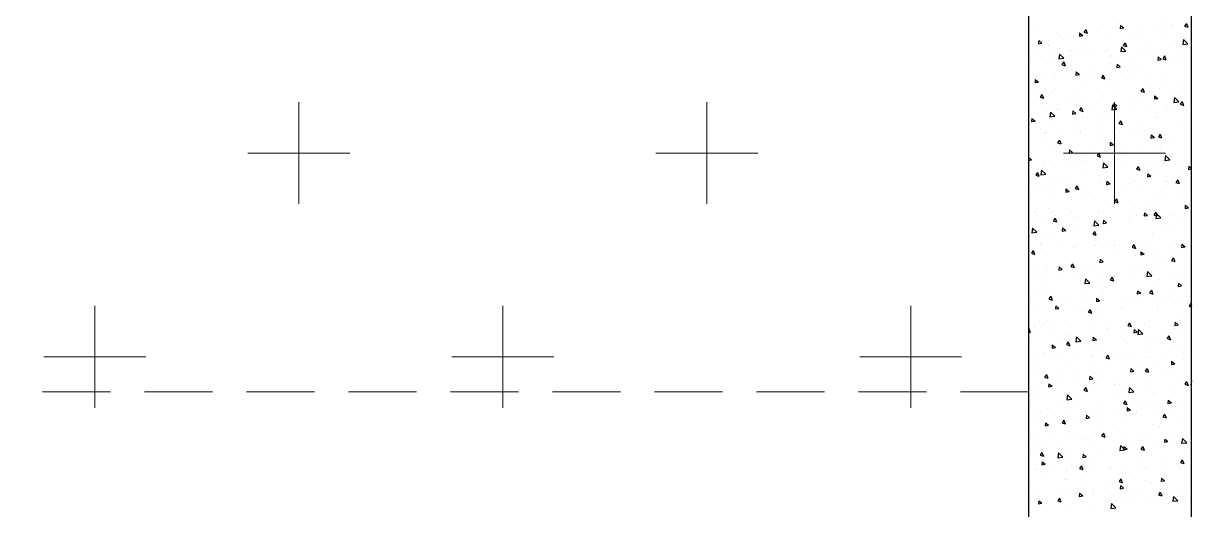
# Model space of a CAD drawing. Header units: millimetres. Extents: x 331487 to 517269, y 198509 to 399936.
# Drawn here: x 412747 to 414895, y 384062 to 384957 of the extents above; entities that cross this region are included whole.
import ezdxf

# ---------------------------------------------------------------- set-up
doc = ezdxf.new("R2010")
doc.units = ezdxf.units.MM
doc.header["$MEASUREMENT"] = 0
doc.linetypes.add('DASHED2', pattern=[0.375, 0.25, -0.125])
doc.layers.add('BEAM', color=1, linetype='Continuous', lineweight=5)
doc.layers.add('COLUMN', color=6, linetype='Continuous')

msp = doc.modelspace()

# ---------------------------------------------------------------- linework, layer by layer
at = {"layer": 'BEAM', "color": 253, "linetype": 'Continuous', "ltscale": 750}
for p, q in [((413253.6, 384624.5), (413253.6, 384812)), ((414003.6, 384624.5), (414003.6, 384812)), ((414753.6, 384624.5), (414753.6, 384812)), ((413159.8, 384718.2), (413347.3, 384718.2)), ((413909.8, 384718.2), (414097.3, 384718.2)), ((414659.8, 384718.2), (414847.3, 384718.2)), ((412878.6, 384279), (412878.6, 384437)), ((413628.6, 384279), (413628.6, 384437)), ((414378.6, 384279), (414378.6, 384437)), ((412784.8, 384343.2), (412972.3, 384343.2)), ((413534.8, 384343.2), (413722.3, 384343.2)), ((414284.8, 384343.2), (414472.3, 384343.2)), ((412878.6, 384249.5), (412878.6, 384279)), ((413628.6, 384249.5), (413628.6, 384279)), ((414378.6, 384249.5), (414378.6, 384279))]:
    msp.add_line(p, q, dxfattribs=at)
at = {"layer": 'BEAM', "linetype": 'DASHED2', "ltscale": 500}
msp.add_line((414595.1, 384279), (410400.1, 384279), dxfattribs=at)
at = {"layer": 'COLUMN'}
for p, q in [((414595.1, 386854), (414595.1, 383579)), ((414895.1, 383579), (414895.1, 386854))]:
    msp.add_line(p, q, dxfattribs=at)
at = {"layer": 'COLUMN', "color": 2, "linetype": 'Continuous'}
for p, q in [((414606.7, 384954.2), (414606.7, 384954.2)), ((414700.3, 384945.6), (414696.9, 384940.6)), ((414700.3, 384945.6), (414703, 384938.6)), ((414733.4, 384953.9), (414733.4, 384953.9)), ((414750.1, 384951.4), (414750.1, 384951.4)), ((414762.5, 384956), (414762.5, 384956)), ((414764.4, 384953.2), (414763.9, 384947.2)), ((414763.9, 384947.2), (414770.2, 384948.4)), ((414764.4, 384953.2), (414770.2, 384948.4)), ((414773.7, 384945.6), (414773.7, 384945.6)), ((414795.8, 384954.8), (414795.8, 384954.8)), ((414829.1, 384953.5), (414829.1, 384953.5)), ((414840.9, 384944.3), (414840.9, 384944.3)), ((414844.3, 384955.9), (414844.3, 384955.9)), ((414860, 384953.6), (414860, 384953.6)), ((414862.4, 384952.3), (414862.4, 384952.3)), ((414885.6, 384956.6), (414882.2, 384951.6)), ((414882.2, 384951.6), (414888.3, 384949.6)), ((414885.6, 384956.6), (414888.3, 384949.6)), ((414614, 384925.5), (414613.5, 384919.5)), ((414614, 384925.5), (414619.7, 384920.6)), ((414632.6, 384924.8), (414632.6, 384924.8)), ((414645.9, 384937.4), (414645.9, 384937.4)), ((414651.8, 384934.1), (414651.8, 384934.1)), ((414667, 384936.3), (414667, 384936.3)), ((414689.2, 384939.3), (414688.7, 384933.4)), ((414688.7, 384933.4), (414694.9, 384934.5)), ((414689.2, 384939.3), (414694.9, 384934.5)), ((414696.9, 384940.6), (414703, 384938.6)), ((414703.2, 384935.1), (414703.2, 384935.1)), ((414736.7, 384930.3), (414736.7, 384930.3)), ((414778.4, 384933.8), (414778.4, 384933.8)), ((414801.2, 384931.9), (414801.2, 384931.9)), ((414847.6, 384930.9), (414847.6, 384930.9)), ((414880.1, 384926.9), (414878.7, 384918)), ((414880.1, 384926.9), (414888.2, 384919.1)), ((414883.8, 384929.6), (414883.8, 384929.6)), ((414603.6, 384910.1), (414603.6, 384910.1)), ((414613.5, 384919.5), (414619.7, 384920.6)), ((414632.5, 384916.3), (414632.5, 384916.3)), ((414636.9, 384908.9), (414636.9, 384908.9)), ((414652.2, 384900.4), (414650.8, 384891.5)), ((414652.2, 384900.4), (414660.3, 384892.6)), ((414670.2, 384907.7), (414670.2, 384907.7)), ((414697, 384917.9), (414697, 384917.9)), ((414703.5, 384906.5), (414703.5, 384906.5)), ((414706.5, 384910), (414706.5, 384910)), ((414736.7, 384905.2), (414736.7, 384905.2)), ((414742.6, 384908.8), (414742.6, 384908.8)), ((414766.2, 384913.7), (414764.8, 384904.8)), ((414764.8, 384904.8), (414774.3, 384905.9)), ((414766.2, 384913.7), (414774.3, 384905.9)), ((414772.8, 384921.2), (414769.4, 384916.3)), ((414769.4, 384916.3), (414775.5, 384914.2)), ((414770, 384904), (414770, 384904)), ((414772.8, 384921.2), (414775.5, 384914.2)), ((414803.3, 384902.8), (414803.3, 384902.8)), ((414813.2, 384919.3), (414813.2, 384919.3)), ((414836.6, 384901.6), (414836.6, 384901.6)), ((414852, 384912), (414852, 384912)), ((414869.9, 384900.4), (414869.9, 384900.4)), ((414878.7, 384918), (414888.2, 384919.1)), ((414887.1, 384904.6), (414887.1, 384904.6)), ((414601.4, 384887.9), (414601.4, 384887.9)), ((414616.8, 384895.9), (414616.8, 384895.9)), ((414643.7, 384884), (414643.7, 384884)), ((414650.8, 384891.5), (414660.3, 384892.6)), ((414660, 384885.9), (414656.7, 384880.9)), ((414656.7, 384880.9), (414662.7, 384878.9)), ((414660, 384885.9), (414662.7, 384878.9)), ((414672, 384898.5), (414672, 384898.5)), ((414683.7, 384899.8), (414683.7, 384899.8)), ((414743.4, 384895.6), (414743.4, 384895.6)), ((414745.9, 384883.7), (414745.9, 384883.7)), ((414747.9, 384898), (414747.9, 384898)), ((414758.1, 384881.5), (414757.6, 384875.5)), ((414758.1, 384881.5), (414763.9, 384876.7)), ((414782.1, 384882.5), (414782.1, 384882.5)), ((414798.9, 384878.5), (414798.9, 384878.5)), ((414810.3, 384899.5), (414810.3, 384899.5)), ((414833.4, 384895.4), (414832.8, 384889.4)), ((414832.8, 384889.4), (414839.1, 384890.5)), ((414833.4, 384895.4), (414839.1, 384890.5)), ((414838.6, 384890.9), (414838.6, 384890.9)), ((414845.3, 384896.9), (414842, 384891.9)), ((414842, 384891.9), (414848, 384889.9)), ((414845.3, 384896.9), (414848, 384889.9)), ((414852.6, 384893), (414852.6, 384893)), ((414870, 384895.3), (414870, 384895.3)), ((414604.7, 384862.9), (414604.7, 384862.9)), ((414610.6, 384858.8), (414610.6, 384858.8)), ((414630.2, 384862.9), (414630.2, 384862.9)), ((414640.9, 384861.6), (414640.9, 384861.6)), ((414643.9, 384857.6), (414643.9, 384857.6)), ((414661.8, 384875.8), (414661.8, 384875.8)), ((414682.9, 384867.6), (414682.4, 384861.6)), ((414682.4, 384861.6), (414688.7, 384862.8)), ((414682.9, 384867.6), (414688.7, 384862.8)), ((414694.8, 384864.5), (414694.8, 384864.5)), ((414711.5, 384872.2), (414711.5, 384872.2)), ((414732.5, 384861.6), (414729.2, 384856.6)), ((414732.5, 384861.6), (414735.2, 384854.6)), ((414734.4, 384876.9), (414734.4, 384876.9)), ((414757.6, 384875.5), (414763.9, 384876.7)), ((414785.3, 384857.4), (414785.3, 384857.4)), ((414788.4, 384875.5), (414788.4, 384875.5)), ((414849.8, 384858.6), (414849.8, 384858.6)), ((414892.1, 384866.7), (414892.1, 384866.7)), ((414607.7, 384853.7), (414607.2, 384847.8)), ((414607.2, 384847.8), (414613.4, 384848.9)), ((414607.7, 384853.7), (414613.5, 384848.9)), ((414626.8, 384837.6), (414626.8, 384837.6)), ((414644.2, 384836.6), (414644.2, 384836.6)), ((414677.2, 384856.3), (414677.2, 384856.3)), ((414693.7, 384841.4), (414693.7, 384841.4)), ((414710.5, 384855.1), (414710.5, 384855.1)), ((414729.2, 384856.6), (414735.2, 384854.6)), ((414743.8, 384853.9), (414743.8, 384853.9)), ((414745.6, 384844.6), (414745.6, 384844.6)), ((414750.9, 384845.9), (414750.9, 384845.9)), ((414753.4, 384837.3), (414753.4, 384837.3)), ((414777.1, 384852.7), (414777.1, 384852.7)), ((414805.1, 384837.2), (414801.7, 384832.2)), ((414805.1, 384837.2), (414807.7, 384830.2)), ((414810.4, 384851.5), (414810.4, 384851.5)), ((414820.4, 384841.1), (414820.4, 384841.1)), ((414821.5, 384856.2), (414821.5, 384856.2)), ((414836.3, 384837.5), (414836.3, 384837.5)), ((414843.7, 384850.3), (414843.7, 384850.3)), ((414876.9, 384849), (414876.9, 384849)), ((414880, 384837), (414880, 384837)), ((414609.7, 384825), (414609.7, 384825)), ((414619.8, 384826.2), (414616.4, 384821.2)), ((414616.4, 384821.2), (414622.5, 384819.2)), ((414619.8, 384826.2), (414622.5, 384819.2)), ((414641.4, 384830.6), (414641.4, 384830.6)), ((414671.8, 384817.5), (414671.8, 384817.5)), ((414680.3, 384835.3), (414680.3, 384835.3)), ((414732.2, 384823.5), (414732.2, 384823.5)), ((414790.3, 384819.6), (414790.3, 384819.6)), ((414796.7, 384825.1), (414796.7, 384825.1)), ((414798.4, 384817.2), (414798.4, 384817.2)), ((414801.7, 384832.3), (414807.7, 384830.2)), ((414824.8, 384831.1), (414824.8, 384831.1)), ((414827.1, 384823.6), (414826.6, 384817.7)), ((414826.6, 384817.7), (414832.8, 384818.8)), ((414827.1, 384823.6), (414832.8, 384818.8)), ((414860.9, 384829.8), (414860.9, 384829.8)), ((414863.6, 384820.2), (414862.2, 384811.3)), ((414863.6, 384820.2), (414871.7, 384812.4)), ((414617, 384808.3), (414617, 384808.3)), ((414628, 384809.5), (414628, 384809.5)), ((414635.6, 384793.7), (414634.3, 384784.8)), ((414635.6, 384793.7), (414643.8, 384785.9)), ((414649.2, 384798.7), (414649.2, 384798.7)), ((414650.3, 384807), (414650.3, 384807)), ((414676.7, 384795.9), (414676.1, 384789.9)), ((414676.7, 384795.9), (414682.4, 384791.1)), ((414683.6, 384810.3), (414683.6, 384810.3)), ((414683.6, 384805.8), (414683.6, 384805.8)), ((414692.3, 384801.9), (414688.9, 384796.9)), ((414688.9, 384796.9), (414695, 384794.9)), ((414692.3, 384801.9), (414695, 384794.9)), ((414692.5, 384811.1), (414692.5, 384811.1)), ((414716.9, 384804.6), (414716.9, 384804.6)), ((414719.8, 384809), (414719.8, 384809)), ((414749.6, 384806.9), (414748.2, 384798)), ((414748.2, 384798), (414757.7, 384799.1)), ((414749.6, 384806.9), (414757.7, 384799.1)), ((414750.2, 384803.4), (414750.2, 384803.4)), ((414751.9, 384809.8), (414751.3, 384803.8)), ((414751.3, 384803.8), (414757.6, 384804.9)), ((414751.9, 384809.8), (414757.6, 384804.9)), ((414783.5, 384802.2), (414783.5, 384802.2)), ((414816.8, 384801), (414816.8, 384801)), ((414829.8, 384793.2), (414829.8, 384793.2)), ((414847.5, 384805.2), (414847.5, 384805.2)), ((414850.1, 384799.7), (414850.1, 384799.7)), ((414862.2, 384811.3), (414871.7, 384812.4)), ((414864.2, 384804.8), (414864.2, 384804.8)), ((414877.6, 384812.9), (414874.2, 384807.9)), ((414874.2, 384807.9), (414880.3, 384805.9)), ((414877.6, 384812.9), (414880.3, 384805.9)), ((414883.3, 384798.5), (414883.3, 384798.5)), ((414601.4, 384782), (414600.9, 384776)), ((414600.9, 384776), (414607.2, 384777.2)), ((414601.4, 384782), (414607.2, 384777.2)), ((414634.3, 384784.8), (414643.8, 384785.9)), ((414636.8, 384779.3), (414636.8, 384779.3)), ((414639.2, 384777.2), (414639.2, 384777.2)), ((414676.1, 384789.9), (414682.4, 384791.1)), ((414688.6, 384772.4), (414688.6, 384772.4)), ((414703.7, 384783.1), (414703.7, 384783.1)), ((414723.1, 384784), (414723.1, 384784)), ((414743.3, 384791.2), (414743.3, 384791.2)), ((414759.2, 384782.7), (414759.2, 384782.7)), ((414764.8, 384777.5), (414761.4, 384772.6)), ((414761.4, 384772.6), (414767.5, 384770.5)), ((414763.4, 384779), (414763.4, 384779)), ((414764.8, 384777.5), (414767.5, 384770.5)), ((414794.4, 384771.8), (414794.4, 384771.8)), ((414830.4, 384782.8), (414830.4, 384782.8)), ((414834.1, 384784.2), (414834.1, 384784.2)), ((414890, 384778.7), (414890, 384778.7)), ((414618, 384761.9), (414618, 384761.9)), ((414624.5, 384756.3), (414624.5, 384756.3)), ((414625.7, 384756.1), (414625.7, 384756.1)), ((414657.8, 384755.1), (414657.8, 384755.1)), ((414681.8, 384759.2), (414681.8, 384759.2)), ((414690.3, 384757.7), (414690.3, 384757.7)), ((414691.1, 384753.9), (414691.1, 384753.9)), ((414724.4, 384752.7), (414724.4, 384752.7)), ((414729.9, 384770.1), (414729.9, 384770.1)), ((414757.7, 384751.5), (414757.7, 384751.5)), ((414762.5, 384757.7), (414762.5, 384757.7)), ((414791, 384750.2), (414791, 384750.2)), ((414798.6, 384756.4), (414798.6, 384756.4)), ((414808.4, 384758.9), (414808.4, 384758.9)), ((414820.8, 384751.9), (414820.3, 384745.9)), ((414820.8, 384751.9), (414826.6, 384747.1)), ((414837.3, 384753.2), (414834, 384748.2)), ((414837.3, 384753.2), (414840, 384746.2)), ((414845.3, 384751.9), (414845.3, 384751.9)), ((414869.2, 384766.9), (414869.2, 384766.9)), ((414621.3, 384736.8), (414621.3, 384736.8)), ((414652, 384742.2), (414648.7, 384737.2)), ((414648.7, 384737.2), (414654.7, 384735.2)), ((414652, 384742.2), (414654.7, 384735.2)), ((414657.5, 384735.6), (414657.5, 384735.6)), ((414728, 384746.1), (414728, 384746.1)), ((414741.1, 384737.8), (414741.1, 384737.8)), ((414745.6, 384738), (414745.1, 384732.1)), ((414745.1, 384732.1), (414751.3, 384733.2)), ((414745.6, 384738), (414751.3, 384733.2)), ((414801.9, 384731.4), (414801.9, 384731.4)), ((414820.3, 384745.9), (414826.6, 384747.1)), ((414824.3, 384749), (414824.3, 384749)), ((414831.8, 384730.8), (414831.8, 384730.8)), ((414834, 384748.2), (414840, 384746.2)), ((414838.1, 384730.1), (414838.1, 384730.1)), ((414857.6, 384747.8), (414857.6, 384747.8)), ((414890.8, 384746.6), (414890.8, 384746.6)), ((414595.2, 384710.3), (414595.1, 384710)), ((414595.2, 384710.3), (414600.9, 384705.5)), ((414636.9, 384723.8), (414636.9, 384723.8)), ((414646.8, 384721), (414646.8, 384721)), ((414660.8, 384710.5), (414660.8, 384710.5)), ((414669.8, 384718.2), (414676.1, 384719.3)), ((414670.4, 384724.2), (414669.9, 384718.2)), ((414670.4, 384724.2), (414676.1, 384719.3)), ((414696.9, 384709.3), (414696.9, 384709.3)), ((414713.8, 384724.8), (414713.8, 384724.8)), ((414724.5, 384717.8), (414721.2, 384712.9)), ((414721.2, 384712.9), (414727.2, 384710.8)), ((414724.5, 384717.8), (414727.2, 384710.8)), ((414727.7, 384716.8), (414727.7, 384716.8)), ((414767.5, 384719.8), (414767.5, 384719.8)), ((414773.4, 384720.7), (414773.4, 384720.7)), ((414792.2, 384718.4), (414792.2, 384718.4)), ((414840.4, 384724.5), (414840.4, 384724.5)), ((414847, 384713.5), (414845.6, 384704.6)), ((414847, 384713.5), (414855.1, 384705.7)), ((414595.1, 384704.4), (414600.9, 384705.5)), ((414598.3, 384706.2), (414598.3, 384706.2)), ((414619.1, 384687), (414617.7, 384678.1)), ((414619.1, 384687), (414627.2, 384679.2)), ((414623.5, 384702.7), (414623.5, 384702.7)), ((414626.3, 384699), (414626.3, 384699)), ((414631.6, 384705), (414631.6, 384705)), ((414664.9, 384703.8), (414664.9, 384703.8)), ((414688, 384704.4), (414688, 384704.4)), ((414691.8, 384700.8), (414691.8, 384700.8)), ((414698.1, 384702.5), (414698.1, 384702.5)), ((414731.4, 384701.3), (414731.4, 384701.3)), ((414733.1, 384700.2), (414731.7, 384691.3)), ((414731.7, 384691.3), (414741.2, 384692.4)), ((414733.1, 384700.2), (414741.2, 384692.4)), ((414764.7, 384700.1), (414764.7, 384700.1)), ((414797, 384693.5), (414793.7, 384688.5)), ((414793.7, 384688.5), (414799.7, 384686.5)), ((414797, 384693.5), (414799.7, 384686.5)), ((414798, 384698.9), (414798, 384698.9)), ((414806.9, 384693.5), (414806.9, 384693.5)), ((414818.4, 384700.5), (414818.4, 384700.5)), ((414831.3, 384697.7), (414831.3, 384697.7)), ((414841.4, 384705.1), (414841.4, 384705.1)), ((414843, 384698.5), (414843, 384698.5)), ((414845.6, 384704.6), (414855.1, 384705.7)), ((414864.6, 384696.5), (414864.6, 384696.5)), ((414877.5, 384703.8), (414877.5, 384703.8)), ((414889.8, 384694.1), (414889.2, 384688.1)), ((414889.2, 384688.1), (414895.1, 384689.2)), ((414889.8, 384694.1), (414895.1, 384689.5)), ((414597.1, 384666.8), (414597.1, 384666.8)), ((414611.8, 384682.5), (414608.4, 384677.5)), ((414608.4, 384677.5), (414614.4, 384675.5)), ((414611.8, 384682.5), (414614.4, 384675.5)), ((414617.7, 384678.1), (414627.2, 384679.2)), ((414634.6, 384670.5), (414634.6, 384670.5)), ((414665.8, 384672.7), (414665.8, 384672.7)), ((414700.2, 384684.2), (414700.2, 384684.2)), ((414723.8, 384666.5), (414723.8, 384666.5)), ((414736.4, 384682.9), (414736.4, 384682.9)), ((414738.8, 384684.5), (414738.8, 384684.5)), ((414739.3, 384666.3), (414738.8, 384660.3)), ((414739.3, 384666.3), (414745.1, 384661.5)), ((414789.9, 384665), (414789.9, 384665)), ((414814.5, 384680.2), (414814, 384674.2)), ((414814, 384674.2), (414820.3, 384675.4)), ((414814.5, 384680.2), (414820.3, 384675.4)), ((414829.6, 384677.4), (414829.6, 384677.4)), ((414846.4, 384667.2), (414846.4, 384667.2)), ((414850.4, 384666.2), (414850.4, 384666.2)), ((414869.6, 384669.2), (414866.2, 384664.2)), ((414866.2, 384664.2), (414872.2, 384662.2)), ((414869.6, 384669.2), (414872.2, 384662.2)), ((414880.8, 384678.7), (414880.8, 384678.7)), ((414894.1, 384679), (414894.1, 384679)), ((414595.2, 384662.1), (414595.2, 384662.1)), ((414604.7, 384655.7), (414604.7, 384655.7)), ((414621.2, 384649.4), (414621.2, 384649.4)), ((414638, 384654.5), (414638, 384654.5)), ((414656.8, 384662.6), (414656.8, 384662.6)), ((414664.1, 384652.4), (414663.6, 384646.5)), ((414663.6, 384646.5), (414669.8, 384647.6)), ((414664.1, 384652.4), (414669.8, 384647.6)), ((414671.3, 384653.2), (414671.3, 384653.2)), ((414684.3, 384658.2), (414680.9, 384653.2)), ((414680.9, 384653.2), (414687, 384651.2)), ((414684.3, 384658.2), (414687, 384651.2)), ((414685.7, 384651), (414685.7, 384651)), ((414701.8, 384642.5), (414701.8, 384642.5)), ((414704.5, 384652), (414704.5, 384652)), ((414705.2, 384646.3), (414705.2, 384646.3)), ((414725.4, 384663.4), (414725.4, 384663.4)), ((414737.8, 384650.8), (414737.8, 384650.8)), ((414738.8, 384660.3), (414745.1, 384661.5)), ((414739.7, 384657.9), (414739.7, 384657.9)), ((414771.1, 384649.6), (414771.1, 384649.6)), ((414775.8, 384656.6), (414775.8, 384656.6)), ((414783.4, 384662.3), (414783.4, 384662.3)), ((414804.4, 384648.4), (414804.4, 384648.4)), ((414828.4, 384642.2), (414828.4, 384642.2)), ((414837.7, 384647.2), (414837.7, 384647.2)), ((414840.8, 384645.1), (414840.8, 384645.1)), ((414871, 384646), (414871, 384646)), ((414598.5, 384637.1), (414598.5, 384637.1)), ((414634.6, 384635.8), (414634.6, 384635.8)), ((414736.6, 384631.1), (414736.6, 384631.1)), ((414756.8, 384633.8), (414753.4, 384628.8)), ((414753.4, 384628.8), (414759.5, 384626.8)), ((414756.8, 384633.8), (414759.5, 384626.8)), ((414779.1, 384631.6), (414779.1, 384631.6)), ((414815.2, 384630.3), (414815.2, 384630.3)), ((414827.3, 384624), (414827.3, 384624)), ((414883.5, 384622.3), (414883, 384616.4)), ((414883.5, 384622.3), (414889.2, 384617.5)), ((414885.8, 384640.9), (414885.8, 384640.9)), ((414891.9, 384625.6), (414891.9, 384625.6)), ((414603.5, 384599.2), (414603.5, 384599.2)), ((414607.1, 384608.5), (414607.1, 384608.5)), ((414612.2, 384603.7), (414612.2, 384603.7)), ((414632.4, 384617.1), (414632.4, 384617.1)), ((414637.9, 384610.8), (414637.9, 384610.8)), ((414645.5, 384602.5), (414645.5, 384602.5)), ((414666.8, 384604.3), (414666.8, 384604.3)), ((414674.1, 384609.5), (414674.1, 384609.5)), ((414678.8, 384601.3), (414678.8, 384601.3)), ((414712, 384600.1), (414712, 384600.1)), ((414723.1, 384610), (414723.1, 384610)), ((414733.8, 384608.2), (414733.8, 384608.2)), ((414744.6, 384620), (414744.6, 384620)), ((414787.7, 384611.6), (414787.7, 384611.6)), ((414793.4, 384604), (414793.4, 384604)), ((414808.3, 384608.5), (414807.7, 384602.5)), ((414807.7, 384602.5), (414814, 384603.6)), ((414808.3, 384608.5), (414814, 384603.6)), ((414818.5, 384605.3), (414818.5, 384605.3)), ((414829.3, 384609.5), (414825.9, 384604.5)), ((414825.9, 384604.5), (414832, 384602.5)), ((414830.5, 384606.7), (414829.1, 384597.8)), ((414829.3, 384609.5), (414832, 384602.5)), ((414830.5, 384606.7), (414838.6, 384599)), ((414854.7, 384604), (414854.7, 384604)), ((414860.4, 384607.9), (414860.4, 384607.9)), ((414883, 384616.4), (414889.2, 384617.5)), ((414602.5, 384580.2), (414601.2, 384571.3)), ((414602.5, 384580.2), (414610.7, 384572.4)), ((414619, 384596), (414619, 384596)), ((414644, 384598.5), (414640.7, 384593.5)), ((414640.7, 384593.5), (414646.7, 384591.5)), ((414644, 384598.5), (414646.7, 384591.5)), ((414657.8, 384580.7), (414657.3, 384574.7)), ((414657.8, 384580.7), (414663.6, 384575.9)), ((414677.4, 384584.5), (414677.4, 384584.5)), ((414683.5, 384597.6), (414683.5, 384597.6)), ((414711.8, 384584.2), (414711.8, 384584.2)), ((414713.5, 384583.2), (414713.5, 384583.2)), ((414716.5, 384593.5), (414715.1, 384584.6)), ((414715.1, 384584.6), (414724.6, 384585.7)), ((414716.5, 384593.5), (414724.6, 384585.7)), ((414733, 384594.6), (414732.5, 384588.6)), ((414732.5, 384588.6), (414738.8, 384589.8)), ((414733, 384594.6), (414738.8, 384589.8)), ((414734.3, 384577.7), (414734.3, 384577.7)), ((414745.3, 384598.9), (414745.3, 384598.9)), ((414778.6, 384597.7), (414778.6, 384597.7)), ((414784.1, 384593.7), (414784.1, 384593.7)), ((414811.9, 384596.4), (414811.9, 384596.4)), ((414829.1, 384597.8), (414838.6, 384599)), ((414838.4, 384583.9), (414838.4, 384583.9)), ((414838.5, 384591.7), (414838.5, 384591.7)), ((414845.2, 384595.2), (414845.2, 384595.2)), ((414858, 384579), (414858, 384579)), ((414878.5, 384594), (414878.5, 384594)), ((414894.1, 384577.7), (414894.1, 384577.7)), ((414601.2, 384571.3), (414610.7, 384572.4)), ((414630.1, 384563.7), (414630.1, 384563.7)), ((414642.9, 384572.9), (414642.9, 384572.9)), ((414657.3, 384574.7), (414663.6, 384575.9)), ((414716.5, 384574.1), (414713.2, 384569.2)), ((414713.2, 384569.2), (414719.2, 384567.1)), ((414716.5, 384574.1), (414719.2, 384567.1)), ((414716.8, 384558.2), (414716.8, 384558.2)), ((414720.9, 384556.6), (414720.9, 384556.6)), ((414753, 384556.9), (414753, 384556.9)), ((414785.4, 384558.2), (414785.4, 384558.2)), ((414823.5, 384567.4), (414823.5, 384567.4)), ((414825.1, 384570.6), (414825.1, 384570.6)), ((414889.6, 384572.2), (414889.6, 384572.2)), ((414603.7, 384538.8), (414600.4, 384533.8)), ((414603.7, 384538.8), (414606.4, 384531.8)), ((414611.8, 384536.1), (414611.8, 384536.1)), ((414616.7, 384542.6), (414616.7, 384542.6)), ((414617.2, 384550.1), (414617.2, 384550.1)), ((414619.2, 384552.4), (414619.2, 384552.4)), ((414652.5, 384551.2), (414652.5, 384551.2)), ((414676.8, 384546), (414676.8, 384546)), ((414681.2, 384544.2), (414681.2, 384544.2)), ((414682.4, 384546.6), (414682.4, 384546.6)), ((414685.8, 384550), (414685.8, 384550)), ((414719.1, 384548.7), (414719.1, 384548.7)), ((414743.8, 384549.8), (414743.8, 384549.8)), ((414752.4, 384547.5), (414752.4, 384547.5)), ((414789, 384549.8), (414785.7, 384544.8)), ((414785.7, 384546.3), (414785.7, 384546.3)), ((414785.7, 384544.8), (414791.7, 384542.8)), ((414789, 384549.8), (414791.7, 384542.8)), ((414802, 384536.7), (414801.5, 384530.7)), ((414802, 384536.7), (414807.7, 384531.9)), ((414803.4, 384545.7), (414803.4, 384545.7)), ((414819, 384545.1), (414819, 384545.1)), ((414836.2, 384538.3), (414836.2, 384538.3)), ((414852.2, 384543.9), (414852.2, 384543.9)), ((414863, 384541.1), (414863, 384541.1)), ((414870.4, 384549.5), (414870.4, 384549.5)), ((414877.2, 384550.6), (414876.7, 384544.6)), ((414876.7, 384544.6), (414882.9, 384545.8)), ((414877.2, 384550.6), (414883, 384545.8)), ((414885.5, 384542.7), (414885.5, 384542.7)), ((414595.2, 384526.2), (414595.2, 384526.2)), ((414600.4, 384533.8), (414606.4, 384531.8)), ((414676.3, 384514.4), (414672.9, 384509.5)), ((414676.3, 384514.4), (414678.9, 384507.4)), ((414721.8, 384525.9), (414721.8, 384525.9)), ((414721.8, 384520.3), (414721.8, 384520.3)), ((414726.8, 384522.9), (414726.2, 384516.9)), ((414726.2, 384516.9), (414732.5, 384518)), ((414726.8, 384522.9), (414732.5, 384518)), ((414732.1, 384524.3), (414732.1, 384524.3)), ((414756.3, 384531.9), (414756.3, 384531.9)), ((414792.4, 384530.6), (414792.4, 384530.6)), ((414801.5, 384530.8), (414807.7, 384531.9)), ((414822.8, 384517.2), (414822.8, 384517.2)), ((414848.5, 384525.6), (414848.5, 384525.6)), ((414861.6, 384525.5), (414858.2, 384520.5)), ((414858.2, 384520.5), (414864.2, 384518.5)), ((414861.6, 384525.5), (414864.2, 384518.5)), ((414887.3, 384518.9), (414887.3, 384518.9)), ((414615.1, 384511), (414615.1, 384511)), ((414625.6, 384501.9), (414625.6, 384501.9)), ((414627.2, 384491.8), (414627.2, 384491.8)), ((414627.9, 384510.3), (414627.9, 384510.3)), ((414651.6, 384509), (414651, 384503)), ((414651, 384503), (414657.3, 384504.2)), ((414651.2, 384509.7), (414651.2, 384509.7)), ((414651.6, 384509), (414657.3, 384504.2)), ((414658.9, 384500.7), (414658.9, 384500.7)), ((414672.9, 384509.5), (414678.9, 384507.4)), ((414692.2, 384499.5), (414692.2, 384499.5)), ((414718.6, 384503.2), (414718.6, 384503.2)), ((414725.5, 384498.2), (414725.5, 384498.2)), ((414758.8, 384497), (414758.8, 384497)), ((414761.2, 384494), (414761.2, 384494)), ((414783.2, 384504.8), (414783.2, 384504.8)), ((414792.1, 384495.8), (414792.1, 384495.8)), ((414795.7, 384505.5), (414795.7, 384505.5)), ((414813.9, 384500), (414812.5, 384491.1)), ((414812.5, 384491.1), (414822, 384492.2)), ((414813.9, 384500), (414822, 384492.2)), ((414825.4, 384494.6), (414825.4, 384494.6)), ((414831.8, 384504.3), (414831.8, 384504.3)), ((414858.6, 384493.4), (414858.6, 384493.4)), ((414891.9, 384492.2), (414891.9, 384492.2)), ((414614.4, 384489.2), (414614.4, 384489.2)), ((414620.1, 384473.1), (414620.1, 384473.1)), ((414654.5, 384484.7), (414654.5, 384484.7)), ((414679, 384490.8), (414679, 384490.8)), ((414686.8, 384487.7), (414686.8, 384487.7)), ((414690.7, 384483.4), (414690.7, 384483.4)), ((414700, 384486.8), (414698.6, 384477.9)), ((414698.6, 384477.9), (414708.1, 384479)), ((414700, 384486.8), (414708.1, 384479)), ((414729.8, 384470.9), (414729.8, 384470.9)), ((414748.8, 384490.1), (414745.4, 384485.1)), ((414745.4, 384485.1), (414751.5, 384483.1)), ((414748.8, 384490.1), (414751.5, 384483.1)), ((414753.8, 384491.5), (414753.8, 384491.5)), ((414813.5, 384487.4), (414813.5, 384487.4)), ((414834, 384484.9), (414834, 384484.9)), ((414835.1, 384479.2), (414835.1, 384479.2)), ((414870.9, 384478.9), (414870.4, 384472.9)), ((414870.4, 384472.9), (414876.7, 384474.1)), ((414870.9, 384478.9), (414876.7, 384474.1)), ((414871.3, 384478), (414871.3, 384478)), ((414880.4, 384491.2), (414880.4, 384491.2)), ((414599.8, 384451.2), (414599.8, 384451.2)), ((414605.2, 384467.9), (414605.2, 384467.9)), ((414625.6, 384456.9), (414625.6, 384456.9)), ((414636, 384454.7), (414632.6, 384449.8)), ((414632.6, 384449.8), (414638.7, 384447.7)), ((414633.1, 384449.9), (414633.1, 384449.9)), ((414636, 384454.7), (414638.7, 384447.7)), ((414694, 384458.4), (414694, 384458.4)), ((414716.4, 384449.9), (414716.4, 384449.9)), ((414720.5, 384451.1), (414720, 384445.1)), ((414720.5, 384451.1), (414726.2, 384446.3)), ((414730.1, 384457.1), (414730.1, 384457.1)), ((414731.8, 384467.6), (414731.8, 384467.6)), ((414780.9, 384451.5), (414780.9, 384451.5)), ((414795.7, 384465), (414795.2, 384459)), ((414795.2, 384459), (414801.5, 384460.2)), ((414795.7, 384465), (414801.5, 384460.2)), ((414800.7, 384467.7), (414800.7, 384467.7)), ((414821.3, 384465.8), (414817.9, 384460.8)), ((414817.9, 384460.8), (414824, 384458.8)), ((414820.6, 384463.9), (414820.6, 384463.9)), ((414821.3, 384465.8), (414824, 384458.8)), ((414858.5, 384467.3), (414858.5, 384467.3)), ((414874.6, 384452.9), (414874.6, 384452.9)), ((414885.1, 384465.5), (414885.1, 384465.5)), ((414612.2, 384435.8), (414612.2, 384435.8)), ((414637.2, 384433.5), (414637.2, 384433.5)), ((414644.7, 384431.3), (414651, 384432.4)), ((414645.3, 384437.2), (414644.8, 384431.3)), ((414645.3, 384437.2), (414651, 384432.4)), ((414659.5, 384446.8), (414659.5, 384446.8)), ((414666.4, 384448.7), (414666.4, 384448.7)), ((414676.7, 384437.4), (414676.7, 384437.4)), ((414696.8, 384429.4), (414696.8, 384429.4)), ((414699.7, 384447.5), (414699.7, 384447.5)), ((414708.5, 384430.4), (414705.2, 384425.4)), ((414708.5, 384430.4), (414711.2, 384423.4)), ((414720, 384445.1), (414726.2, 384446.3)), ((414733, 384446.3), (414733, 384446.3)), ((414733.4, 384432.1), (414733.4, 384432.1)), ((414763.8, 384433.2), (414763.8, 384433.2)), ((414766.3, 384445.1), (414766.3, 384445.1)), ((414769.6, 384430.8), (414769.6, 384430.8)), ((414799.6, 384443.9), (414799.6, 384443.9)), ((414823.5, 384429.1), (414823.5, 384429.1)), ((414831.7, 384431.6), (414831.7, 384431.6)), ((414832.9, 384442.7), (414832.9, 384442.7)), ((414840.1, 384441.4), (414840.1, 384441.4)), ((414866.1, 384441.4), (414866.1, 384441.4)), ((414890.4, 384436.5), (414895.1, 384434.9)), ((414890.4, 384432.9), (414890.4, 384432.9)), ((414893.8, 384441.4), (414890.5, 384436.5)), ((414893.8, 384441.4), (414895.1, 384438)), ((414615.2, 384409.5), (414615.2, 384409.5)), ((414628.4, 384410), (414628.4, 384410)), ((414699, 384420.5), (414699, 384420.5)), ((414705.2, 384425.4), (414711.2, 384423.4)), ((414727.6, 384417.6), (414727.6, 384417.6)), ((414741.8, 384409.2), (414741.8, 384409.2)), ((414772.8, 384405.8), (414772.8, 384405.8)), ((414781, 384406.1), (414777.7, 384401.1)), ((414781, 384406.1), (414783.7, 384399.1)), ((414818.3, 384410.5), (414818.3, 384410.5)), ((414864.7, 384407.1), (414864.1, 384401.2)), ((414864.7, 384407.1), (414870.4, 384402.3)), ((414868.5, 384408.9), (414868.5, 384408.9)), ((414879.6, 384415.1), (414879.6, 384415.1)), ((414882.8, 384412.1), (414882.8, 384412.1)), ((414595.7, 384395.1), (414595.1, 384394.2)), ((414595.1, 384389.2), (414598.4, 384388.1)), ((414595.7, 384395.1), (414598.4, 384388.1)), ((414606.9, 384399.8), (414606.9, 384399.8)), ((414623.4, 384403.5), (414623.4, 384403.5)), ((414631.7, 384385), (414631.7, 384385)), ((414640.2, 384398.6), (414640.2, 384398.6)), ((414673.4, 384397.4), (414673.4, 384397.4)), ((414706.7, 384396.2), (414706.7, 384396.2)), ((414714.1, 384396.5), (414714.1, 384396.5)), ((414738.4, 384394.2), (414738.4, 384394.2)), ((414740, 384395), (414740, 384395)), ((414773.3, 384393.7), (414773.3, 384393.7)), ((414777.7, 384401.1), (414783.7, 384399.1)), ((414778.7, 384398.1), (414778.7, 384398.1)), ((414789.4, 384393.3), (414788.9, 384387.3)), ((414788.9, 384387.3), (414795.2, 384388.5)), ((414789.4, 384393.3), (414795.2, 384388.5)), ((414797.4, 384393.3), (414796, 384384.4)), ((414796, 384384.4), (414805.5, 384385.5)), ((414797.4, 384393.3), (414805.5, 384385.5)), ((414806.6, 384392.5), (414806.6, 384392.5)), ((414809, 384404.5), (414809, 384404.5)), ((414839.9, 384391.3), (414839.9, 384391.3)), ((414864.1, 384401.2), (414870.4, 384402.3)), ((414873.2, 384390.1), (414873.2, 384390.1)), ((414597.2, 384373.4), (414597.2, 384373.4)), ((414609.9, 384382.5), (414609.9, 384382.5)), ((414639, 384365.5), (414638.5, 384359.5)), ((414639, 384365.5), (414644.7, 384360.7)), ((414647.2, 384375.2), (414647.2, 384375.2)), ((414668.3, 384370.7), (414664.9, 384365.8)), ((414664.9, 384365.8), (414670.9, 384363.7)), ((414667.8, 384383.7), (414667.8, 384383.7)), ((414668.3, 384370.7), (414670.9, 384363.7)), ((414674.5, 384384.1), (414674.5, 384384.1)), ((414683.4, 384380), (414682, 384371.1)), ((414682, 384371.1), (414691.5, 384372.2)), ((414683.4, 384380), (414691.5, 384372.3)), ((414706.9, 384371.1), (414706.9, 384371.1)), ((414714.2, 384379.4), (414713.7, 384373.4)), ((414713.7, 384373.4), (414720, 384374.6)), ((414714.2, 384379.4), (414720, 384374.6)), ((414725.3, 384364.2), (414725.3, 384364.2)), ((414773.8, 384374.9), (414773.8, 384374.9)), ((414777.8, 384367.9), (414777.8, 384367.9)), ((414812.3, 384379.5), (414812.3, 384379.5)), ((414829.5, 384378.2), (414829.5, 384378.2)), ((414833.5, 384370.8), (414833.5, 384370.8)), ((414848.4, 384378.2), (414848.4, 384378.2)), ((414853.5, 384381.8), (414850.2, 384376.8)), ((414850.2, 384376.8), (414856.2, 384374.8)), ((414853.5, 384381.8), (414856.2, 384374.8)), ((414613.3, 384349.3), (414613.3, 384349.3)), ((414621.1, 384350.2), (414621.1, 384350.2)), ((414625.2, 384351.2), (414625.2, 384351.2)), ((414636.7, 384347.1), (414636.7, 384347.1)), ((414638.5, 384359.5), (414644.7, 384360.7)), ((414646.6, 384348.1), (414646.6, 384348.1)), ((414671.1, 384358.6), (414671.1, 384358.6)), ((414679.8, 384346.9), (414679.8, 384346.9)), ((414707.3, 384357.4), (414707.3, 384357.4)), ((414711.9, 384343.1), (414711.9, 384343.1)), ((414713.1, 384345.7), (414713.1, 384345.7)), ((414740.8, 384346.4), (414737.4, 384341.4)), ((414737.4, 384341.4), (414743.5, 384339.4)), ((414740.8, 384346.4), (414743.5, 384339.4)), ((414746.4, 384344.4), (414746.4, 384344.4)), ((414751.9, 384350.9), (414751.9, 384350.9)), ((414776.4, 384344.7), (414776.4, 384344.7)), ((414779.7, 384343.2), (414779.7, 384343.2)), ((414813, 384342), (414813, 384342)), ((414816, 384357.1), (414816, 384357.1)), ((414817.3, 384341.6), (414817.3, 384341.6)), ((414851.7, 384353.2), (414851.7, 384353.2)), ((414878.5, 384350.6), (414878.5, 384350.6)), ((414880.6, 384358.7), (414880.6, 384358.7)), ((414887.9, 384351.9), (414887.9, 384351.9)), ((414607.7, 384329.1), (414607.7, 384329.1)), ((414672.2, 384330.7), (414672.2, 384330.7)), ((414676.1, 384320.8), (414676.1, 384320.8)), ((414710.6, 384332.3), (414710.6, 384332.3)), ((414746.7, 384331.1), (414746.7, 384331.1)), ((414783.2, 384321.5), (414782.6, 384315.6)), ((414783.2, 384321.5), (414788.9, 384316.7)), ((414813.3, 384322.1), (414809.9, 384317.1)), ((414813.3, 384322.1), (414816, 384315.1)), ((414827.2, 384324.8), (414827.2, 384324.8)), ((414846.3, 384340.8), (414846.3, 384340.8)), ((414858.4, 384335.4), (414857.9, 384329.4)), ((414857.9, 384329.4), (414864.1, 384330.6)), ((414858.4, 384335.4), (414864.1, 384330.6)), ((414879.6, 384339.6), (414879.6, 384339.6)), ((414891.2, 384326.9), (414891.2, 384326.9)), ((414605.5, 384310.2), (414605.5, 384310.2)), ((414628, 384311), (414624.6, 384306.1)), ((414624.6, 384306.1), (414630.7, 384304)), ((414628, 384311), (414630.7, 384304)), ((414657.2, 384316.9), (414657.2, 384316.9)), ((414707.9, 384307.7), (414707.4, 384301.7)), ((414707.4, 384301.7), (414713.7, 384302.9)), ((414707.9, 384307.7), (414713.7, 384302.9)), ((414716.9, 384312.7), (414716.9, 384312.7)), ((414723, 384310.8), (414723, 384310.8)), ((414750, 384306), (414750, 384306)), ((414782.6, 384315.6), (414788.9, 384316.7)), ((414783.8, 384316.6), (414783.8, 384316.6)), ((414786.2, 384304.8), (414786.2, 384304.8)), ((414809.9, 384317.1), (414816, 384315.1)), ((414813.8, 384303.7), (414813.8, 384303.7)), ((414843.5, 384312.4), (414843.5, 384312.4)), ((414856.7, 384315.3), (414856.7, 384315.3)), ((414878.3, 384305.3), (414878.3, 384305.3)), ((414894.8, 384299.8), (414893.4, 384290.9)), ((414894.8, 384299.8), (414895.1, 384299.5)), ((414608.8, 384285.2), (414608.8, 384285.2)), ((414618.9, 384296.8), (414618.9, 384296.8)), ((414620.8, 384297.4), (414620.8, 384297.4)), ((414632.7, 384293.8), (414632.2, 384287.8)), ((414632.2, 384287.8), (414638.5, 384289)), ((414632.7, 384293.8), (414638.5, 384289)), ((414635.2, 384292.9), (414635.2, 384292.9)), ((414645, 384283.9), (414645, 384283.9)), ((414654.1, 384296.2), (414654.1, 384296.2)), ((414670, 384277.3), (414670, 384277.3)), ((414687.3, 384294.9), (414687.3, 384294.9)), ((414697.1, 384281.7), (414703.2, 384279.7)), ((414700.5, 384286.7), (414697.2, 384281.7)), ((414700.5, 384286.7), (414703.2, 384279.7)), ((414709.6, 384289.7), (414709.6, 384289.7)), ((414715.5, 384294.5), (414715.5, 384294.5)), ((414720.6, 384293.7), (414720.6, 384293.7)), ((414753.9, 384292.5), (414753.9, 384292.5)), ((414761.9, 384292.6), (414761.9, 384292.6)), ((414774.1, 384291.3), (414774.1, 384291.3)), ((414780.8, 384286.6), (414779.4, 384277.7)), ((414779.4, 384277.7), (414788.9, 384278.8)), ((414780.8, 384286.6), (414788.9, 384278.8)), ((414787.2, 384291.3), (414787.2, 384291.3)), ((414789.4, 384279.7), (414789.4, 384279.7)), ((414820.5, 384290.1), (414820.5, 384290.1)), ((414825.6, 384278.5), (414825.6, 384278.5)), ((414853.8, 384288.9), (414853.8, 384288.9)), ((414885.8, 384297.7), (414882.4, 384292.8)), ((414882.4, 384292.8), (414888.5, 384290.7)), ((414885.8, 384297.7), (414888.5, 384290.7)), ((414887.1, 384287.6), (414887.1, 384287.6)), ((414888.5, 384292.3), (414888.5, 384292.3)), ((414893.4, 384290.9), (414895.1, 384291.1)), ((414605.4, 384275.7), (414605.4, 384275.7)), ((414648.3, 384258.9), (414648.3, 384258.9)), ((414666.9, 384273.3), (414665.5, 384264.4)), ((414665.5, 384264.4), (414675, 384265.5)), ((414666.8, 384273.3), (414675, 384265.5)), ((414667.2, 384258.5), (414667.2, 384258.5)), ((414684.4, 384257.6), (414684.4, 384257.6)), ((414720.8, 384257.4), (414720.8, 384257.4)), ((414755, 384268.2), (414755, 384268.2)), ((414773, 384262.4), (414769.7, 384257.4)), ((414769.7, 384257.4), (414775.7, 384255.4)), ((414773, 384262.4), (414775.7, 384255.4)), ((414793.8, 384258.2), (414793.8, 384258.2)), ((414825, 384271.4), (414825, 384271.4)), ((414852.1, 384263.7), (414851.6, 384257.7)), ((414851.6, 384257.7), (414857.8, 384258.9)), ((414852.1, 384263.7), (414857.9, 384258.9)), ((414600.2, 384254.7), (414600.2, 384254.7)), ((414613.8, 384247.3), (414613.8, 384247.3)), ((414616.6, 384243.4), (414616.6, 384243.4)), ((414627.8, 384246), (414627.8, 384246)), ((414645.2, 384234.6), (414645.2, 384234.6)), ((414661.1, 384244.8), (414661.1, 384244.8)), ((414694.4, 384243.6), (414694.4, 384243.6)), ((414701.7, 384235.9), (414701.1, 384230)), ((414701.7, 384235.9), (414707.4, 384231.1)), ((414707.4, 384236.3), (414707.4, 384236.3)), ((414726.9, 384254.4), (414726.9, 384254.4)), ((414727.7, 384242.4), (414727.7, 384242.4)), ((414761, 384241.2), (414761, 384241.2)), ((414771.9, 384237.9), (414771.9, 384237.9)), ((414771.9, 384234.3), (414771.9, 384234.3)), ((414776.9, 384249.8), (414776.4, 384243.8)), ((414776.4, 384243.8), (414782.6, 384245)), ((414776.9, 384249.8), (414782.6, 384245)), ((414794.3, 384239.9), (414794.3, 384239.9)), ((414794.4, 384241.9), (414794.4, 384241.9)), ((414811.5, 384250.3), (414811.5, 384250.3)), ((414827.5, 384238.7), (414827.5, 384238.7)), ((414828.9, 384253.4), (414828.9, 384253.4)), ((414845.5, 384238), (414842.2, 384233.1)), ((414845.5, 384238), (414848.2, 384231)), ((414853.5, 384254.1), (414853.5, 384254.1)), ((414860.8, 384237.5), (414860.8, 384237.5)), ((414865, 384252.1), (414865, 384252.1)), ((414876.1, 384251.9), (414876.1, 384251.9)), ((414894.1, 384236.3), (414894.1, 384236.3)), ((414603.2, 384222.3), (414603.2, 384222.3)), ((414626.5, 384222.1), (414625.9, 384216.1)), ((414625.9, 384216.1), (414632.2, 384217.3)), ((414626.5, 384222.1), (414632.2, 384217.3)), ((414653.3, 384221), (414653.3, 384221)), ((414660.2, 384227), (414656.9, 384222)), ((414656.9, 384222), (414662.9, 384220)), ((414660.2, 384227), (414662.9, 384220)), ((414667.7, 384223.9), (414667.7, 384223.9)), ((414687.7, 384232.6), (414687.7, 384232.6)), ((414701.1, 384230), (414707.4, 384231.1)), ((414723.9, 384231.3), (414723.9, 384231.3)), ((414822.7, 384218), (414822.7, 384218)), ((414833.9, 384215.5), (414833.9, 384215.5)), ((414842.2, 384233.1), (414848.2, 384231)), ((414868.3, 384227.1), (414868.3, 384227.1)), ((414600.9, 384196.7), (414600.9, 384196.7)), ((414610.3, 384196.4), (414610.3, 384196.4)), ((414634.2, 384195.5), (414634.2, 384195.5)), ((414667.5, 384194.3), (414667.5, 384194.3)), ((414677.2, 384200.2), (414677.2, 384200.2)), ((414692.7, 384194.7), (414692.7, 384194.7)), ((414700.8, 384193.1), (414700.8, 384193.1)), ((414718.5, 384204), (414718.5, 384204)), ((414727.2, 384206.3), (414727.2, 384206.3)), ((414732.8, 384202.7), (414729.4, 384197.7)), ((414729.4, 384197.7), (414735.4, 384195.7)), ((414732.8, 384202.7), (414735.4, 384195.7)), ((414734.1, 384191.9), (414734.1, 384191.9)), ((414736.9, 384196.1), (414736.9, 384196.1)), ((414763.3, 384205), (414763.3, 384205)), ((414803.8, 384199.9), (414803.8, 384199.9)), ((414809.3, 384197), (414809.3, 384197)), ((414845.8, 384192), (414845.3, 384186)), ((414845.8, 384192), (414851.6, 384187.2)), ((414863.5, 384195.8), (414863.5, 384195.8)), ((414873.8, 384198.6), (414873.8, 384198.6)), ((414878.2, 384193.1), (414876.8, 384184.2)), ((414878.2, 384193.1), (414886.3, 384185.3)), ((414614.3, 384190), (414614.3, 384190)), ((414622.1, 384184.2), (414622.1, 384184.2)), ((414655.3, 384176.3), (414655.3, 384176.3)), ((414665.4, 384170.5), (414665.4, 384170.5)), ((414705.1, 384182.9), (414705.1, 384182.9)), ((414764.3, 384179.8), (414762.9, 384171)), ((414762.9, 384171), (414772.4, 384172.1)), ((414764.3, 384179.9), (414772.4, 384172.1)), ((414766.6, 384180), (414766.6, 384180)), ((414767.4, 384190.7), (414767.4, 384190.7)), ((414769.6, 384184.6), (414769.6, 384184.6)), ((414770.6, 384178.1), (414770.1, 384172.1)), ((414770.1, 384172.1), (414776.4, 384173.3)), ((414770.6, 384178.1), (414776.4, 384173.3)), ((414781.9, 384176), (414781.9, 384176)), ((414800.7, 384189.4), (414800.7, 384189.4)), ((414805.3, 384178.3), (414801.9, 384173.4)), ((414801.9, 384173.4), (414808, 384171.4)), ((414802.7, 384178.7), (414802.7, 384178.7)), ((414805.3, 384178.3), (414808, 384171.3)), ((414833.9, 384188.2), (414833.9, 384188.2)), ((414845.3, 384186), (414851.6, 384187.2)), ((414867.2, 384187), (414867.2, 384187)), ((414873.3, 384189.2), (414873.3, 384189.2)), ((414876.8, 384184.2), (414886.3, 384185.3)), ((414600.9, 384168.9), (414600.9, 384168.9)), ((414620, 384167.3), (414616.6, 384162.3)), ((414616.6, 384162.4), (414622.7, 384160.3)), ((414620.2, 384150.3), (414619.7, 384144.4)), ((414620, 384167.3), (414622.7, 384160.3)), ((414620.2, 384150.3), (414625.9, 384145.5)), ((414625.4, 384159.1), (414625.4, 384159.1)), ((414650.3, 384166.6), (414648.9, 384157.7)), ((414648.9, 384157.7), (414658.4, 384158.8)), ((414650.3, 384166.6), (414658.4, 384158.8)), ((414661.6, 384157.9), (414661.6, 384157.9)), ((414695.4, 384164.2), (414694.9, 384158.2)), ((414694.9, 384158.2), (414701.1, 384159.4)), ((414695.4, 384164.2), (414701.1, 384159.4)), ((414716.3, 384150.6), (414716.3, 384150.6)), ((414732.1, 384168.4), (414732.1, 384168.4)), ((414806, 384153.7), (414806, 384153.7)), ((414820.5, 384164.7), (414820.5, 384164.7)), ((414842.2, 384152.4), (414842.2, 384152.4)), ((414877.8, 384154), (414874.4, 384149)), ((414874.4, 384149), (414880.5, 384147)), ((414877.8, 384154), (414880.5, 384147)), ((414608.4, 384144.8), (414608.4, 384144.8)), ((414612.1, 384136.6), (414612.1, 384136.6)), ((414619.6, 384144.4), (414625.9, 384145.5)), ((414620.3, 384138.1), (414620.3, 384138.1)), ((414641.7, 384143.6), (414641.7, 384143.6)), ((414664.9, 384132.8), (414664.9, 384132.8)), ((414675, 384142.4), (414675, 384142.4)), ((414687.2, 384141.9), (414687.2, 384141.9)), ((414692.5, 384143), (414689.1, 384138)), ((414689.1, 384138), (414695.2, 384136)), ((414692.5, 384143), (414695.2, 384136)), ((414701, 384131.6), (414701, 384131.6)), ((414702.8, 384129.6), (414702.8, 384129.6)), ((414708.3, 384141.1), (414708.3, 384141.1)), ((414741.6, 384139.9), (414741.6, 384139.9)), ((414746.9, 384137.8), (414746.9, 384137.8)), ((414767.4, 384131.2), (414767.4, 384131.2)), ((414771.6, 384142.1), (414771.6, 384142.1)), ((414774.9, 384138.7), (414774.9, 384138.7)), ((414807, 384143.6), (414807, 384143.6)), ((414808.2, 384137.5), (414808.2, 384137.5)), ((414813.9, 384141.6), (414813.9, 384141.6)), ((414841.4, 384136.3), (414841.4, 384136.3)), ((414845.5, 384127.4), (414845.5, 384127.4)), ((414871.6, 384145.2), (414871.6, 384145.2)), ((414873.5, 384137.5), (414873.5, 384137.5)), ((414874.7, 384135.1), (414874.7, 384135.1)), ((414598.7, 384115.5), (414598.7, 384115.5)), ((414630.4, 384121.3), (414630.4, 384121.3)), ((414663.2, 384117.2), (414663.2, 384117.2)), ((414665.3, 384117.9), (414665.3, 384117.9)), ((414704.3, 384106.5), (414704.3, 384106.5)), ((414740.5, 384105.3), (414740.5, 384105.3)), ((414765, 384118.7), (414761.7, 384113.7)), ((414761.7, 384113.7), (414767.7, 384111.7)), ((414764.3, 384106.4), (414763.8, 384100.4)), ((414764.3, 384106.4), (414770.1, 384101.5)), ((414765, 384118.7), (414767.7, 384111.7)), ((414791.9, 384117.6), (414791.9, 384117.6)), ((414811, 384115.8), (414811, 384115.8)), ((414818.2, 384111.3), (414818.2, 384111.3)), ((414839.6, 384120.2), (414839, 384114.3)), ((414839, 384114.3), (414845.3, 384115.4)), ((414839.6, 384120.2), (414845.3, 384115.4)), ((414881.6, 384126.1), (414881.6, 384126.1)), ((414599.3, 384084.4), (414599.3, 384084.4)), ((414615.5, 384093.5), (414615.5, 384093.5)), ((414648.7, 384092.2), (414648.7, 384092.2)), ((414669.9, 384095), (414669.9, 384095)), ((414682, 384091), (414682, 384091)), ((414689.1, 384092.5), (414688.6, 384086.5)), ((414688.6, 384086.5), (414694.9, 384087.7)), ((414689.1, 384092.5), (414694.9, 384087.7)), ((414697.2, 384083.6), (414697.2, 384083.6)), ((414714, 384097.3), (414714, 384097.3)), ((414715.3, 384089.8), (414715.3, 384089.8)), ((414748.6, 384088.6), (414748.6, 384088.6)), ((414763.8, 384100.4), (414770.1, 384101.6)), ((414781.9, 384087.4), (414781.9, 384087.4)), ((414804.8, 384090.2), (414804.8, 384090.2)), ((414815.2, 384086.2), (414815.2, 384086.2)), ((414837.5, 384094.3), (414834.2, 384089.4)), ((414834.2, 384089.4), (414840.2, 384087.3)), ((414837.5, 384094.3), (414840.2, 384087.3)), ((414848.5, 384084.9), (414848.5, 384084.9)), ((414850.5, 384089.5), (414850.5, 384089.5)), ((414861.7, 384086.4), (414860.3, 384077.5)), ((414861.7, 384086.4), (414869.8, 384078.6)), ((414869.3, 384091.8), (414869.3, 384091.8)), ((414881.8, 384083.7), (414881.8, 384083.7)), ((414884.9, 384101.1), (414884.9, 384101.1)), ((414596.4, 384062.2), (414596.4, 384062.2)), ((414609.8, 384083.2), (414609.8, 384083.2)), ((414613.9, 384078.6), (414613.4, 384072.6)), ((414613.4, 384072.6), (414619.6, 384073.8)), ((414613.9, 384078.6), (414619.6, 384073.8)), ((414630.3, 384079.8), (414630.3, 384079.8)), ((414652.2, 384083.3), (414648.9, 384078.3)), ((414648.9, 384078.3), (414654.9, 384076.3)), ((414652.2, 384083.3), (414654.9, 384076.3)), ((414660.9, 384063.8), (414660.9, 384063.8)), ((414700.6, 384076.2), (414700.6, 384076.2)), ((414709.3, 384068.7), (414709.3, 384068.7)), ((414743.8, 384080.2), (414743.8, 384080.2)), ((414747.7, 384073.1), (414746.3, 384064.2)), ((414746.3, 384064.2), (414755.8, 384065.3)), ((414747.7, 384073.1), (414755.8, 384065.3)), ((414756.9, 384079.5), (414756.9, 384079.5)), ((414765.1, 384077.8), (414765.1, 384077.8)), ((414779.9, 384078.9), (414779.9, 384078.9)), ((414823.9, 384083.3), (414823.9, 384083.3)), ((414860.3, 384077.5), (414869.8, 384078.6)), ((414883.5, 384079.2), (414883.5, 384079.2)), ((414889.9, 384063.2), (414889.9, 384063.2))]:
    msp.add_line(p, q, dxfattribs=at)

doc.saveas('drawing.dxf')
